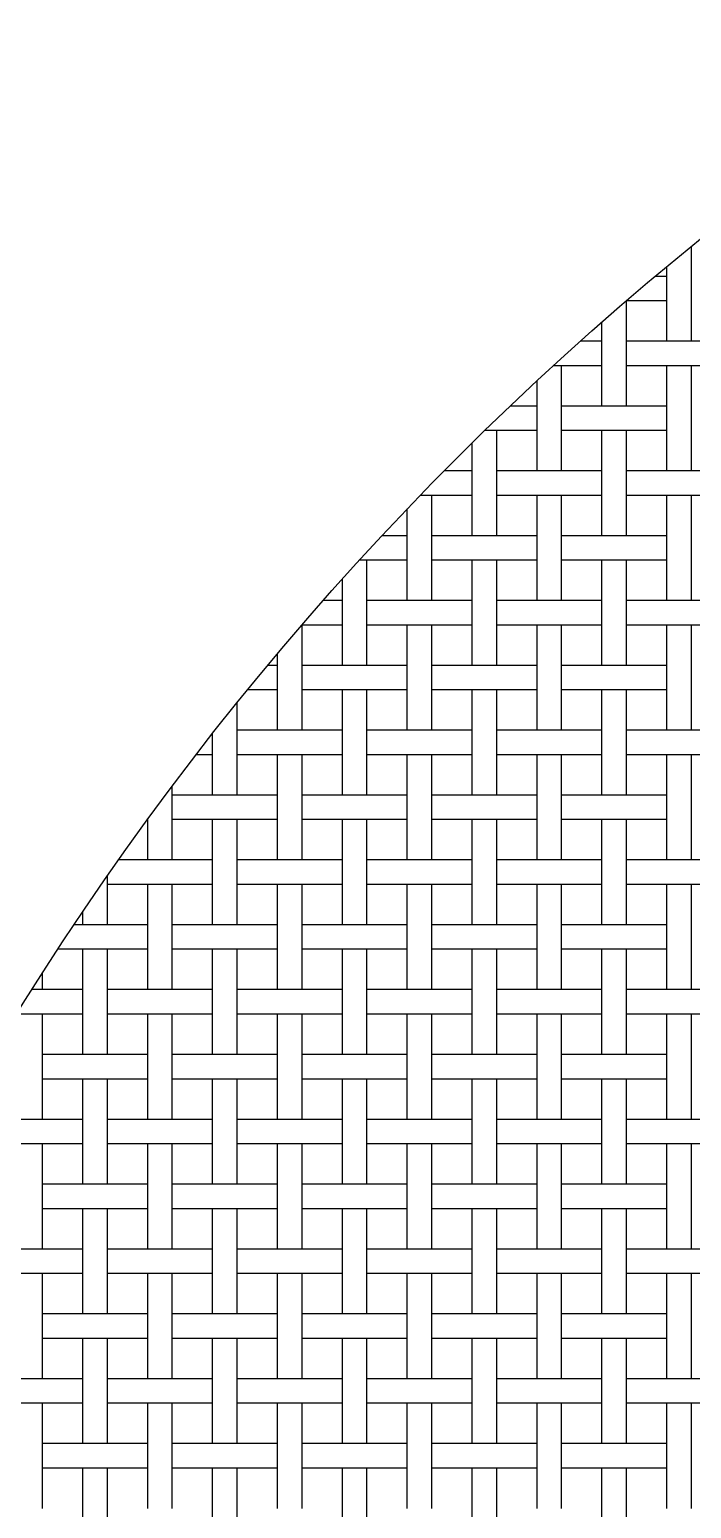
# Model space of a CAD drawing. Extents: x 0.5 to 85.8, y 0 to 73.
# Drawn here: x 21.22 to 24.46, y 51.48 to 58.72 of the extents above; entities that cross this region are included whole.
import ezdxf

# ---------------------------------------------------------------- set-up
doc = ezdxf.new("R2010")
doc.units = 0
doc.layers.get('0').update_dxf_attribs({"linetype": 'CONTINUOUS'})

msp = doc.modelspace()

# ---------------------------------------------------------------- linework, layer by layer
at = {"color": 7, "linetype": 'CONTINUOUS'}
for p, q in [((24.4597, 57.1978), (24.4597, 57.6621)), ((24.3397, 57.5153), (24.2821, 57.5153)), ((24.3397, 57.1978), (24.3397, 57.5634)), ((24.3397, 57.3953), (24.1409, 57.3953)), ((24.1422, 56.8803), (24.1422, 57.3953)), ((24.0222, 56.8803), (24.0222, 57.2921)), ((24.0222, 57.1978), (23.916, 57.1978)), ((24.6572, 57.1978), (24.1422, 57.1978)), ((24.0222, 57.0778), (23.7836, 57.0778)), ((23.8247, 56.5628), (23.8247, 57.0778)), ((24.6572, 57.0778), (24.1422, 57.0778)), ((24.3397, 56.5628), (24.3397, 57.0778)), ((24.4597, 56.5628), (24.4597, 57.0778)), ((23.7047, 56.5628), (23.7047, 57.0049)), ((23.7047, 56.8803), (23.5725, 56.8803)), ((24.3397, 56.8803), (23.8247, 56.8803)), ((23.3872, 56.2453), (23.3872, 56.7006)), ((23.7047, 56.7603), (23.4481, 56.7603)), ((23.5072, 56.2453), (23.5072, 56.7603)), ((24.3397, 56.7603), (23.8247, 56.7603)), ((24.0222, 56.2453), (24.0222, 56.7603)), ((24.1422, 56.2453), (24.1422, 56.7603)), ((23.3872, 56.5628), (23.2495, 56.5628)), ((24.0222, 56.5628), (23.5072, 56.5628)), ((24.6572, 56.5628), (24.1422, 56.5628)), ((23.3872, 56.4428), (23.1323, 56.4428)), ((23.1897, 55.9278), (23.1897, 56.4428)), ((24.0222, 56.4428), (23.5072, 56.4428)), ((23.7047, 55.9278), (23.7047, 56.4428)), ((23.8247, 55.9278), (23.8247, 56.4428)), ((24.6572, 56.4428), (24.1422, 56.4428)), ((24.3397, 55.9278), (24.3397, 56.4428)), ((24.4597, 55.9278), (24.4597, 56.4428)), ((23.0697, 55.9278), (23.0697, 56.3776)), ((23.0697, 56.2453), (22.9451, 56.2453)), ((23.7047, 56.2453), (23.1897, 56.2453)), ((24.3397, 56.2453), (23.8247, 56.2453)), ((23.0697, 56.1253), (22.8346, 56.1253)), ((22.8722, 55.6103), (22.8722, 56.1253)), ((23.7047, 56.1253), (23.1897, 56.1253)), ((23.3872, 55.6103), (23.3872, 56.1253)), ((23.5072, 55.6103), (23.5072, 56.1253)), ((24.3397, 56.1253), (23.8247, 56.1253)), ((24.0222, 55.6103), (24.0222, 56.1253)), ((24.1422, 55.6103), (24.1422, 56.1253)), ((22.7522, 55.6103), (22.7522, 56.0341)), ((22.7522, 55.9278), (22.6579, 55.9278)), ((23.3872, 55.9278), (22.8722, 55.9278)), ((24.0222, 55.9278), (23.5072, 55.9278)), ((24.6572, 55.9278), (24.1422, 55.9278)), ((22.7522, 55.8078), (22.5536, 55.8078)), ((22.5547, 55.2928), (22.5547, 55.8078)), ((23.3872, 55.8078), (22.8722, 55.8078)), ((23.0697, 55.2928), (23.0697, 55.8078)), ((23.1897, 55.2928), (23.1897, 55.8078)), ((24.0222, 55.8078), (23.5072, 55.8078)), ((23.7047, 55.2928), (23.7047, 55.8078)), ((23.8247, 55.2928), (23.8247, 55.8078)), ((24.6572, 55.8078), (24.1422, 55.8078)), ((24.3397, 55.2928), (24.3397, 55.8078)), ((24.4597, 55.2928), (24.4597, 55.8078)), ((22.4347, 55.6103), (22.3866, 55.6103)), ((22.4347, 55.2928), (22.4347, 55.6679)), ((23.0697, 55.6103), (22.5547, 55.6103)), ((23.7047, 55.6103), (23.1897, 55.6103)), ((24.3397, 55.6103), (23.8247, 55.6103)), ((22.4347, 55.4903), (22.288, 55.4903)), ((23.0697, 55.4903), (22.5547, 55.4903)), ((22.7522, 54.9753), (22.7522, 55.4903)), ((22.8722, 54.9753), (22.8722, 55.4903)), ((23.7047, 55.4903), (23.1897, 55.4903)), ((23.3872, 54.9753), (23.3872, 55.4903)), ((23.5072, 54.9753), (23.5072, 55.4903)), ((24.3397, 55.4903), (23.8247, 55.4903)), ((24.0222, 54.9753), (24.0222, 55.4903)), ((24.1422, 54.9753), (24.1422, 55.4903)), ((22.2372, 54.9753), (22.2372, 55.4276)), ((22.1172, 54.9753), (22.1172, 55.2764)), ((22.7522, 55.2928), (22.2372, 55.2928)), ((23.3872, 55.2928), (22.8722, 55.2928)), ((24.0222, 55.2928), (23.5072, 55.2928)), ((24.6572, 55.2928), (24.1422, 55.2928)), ((22.1172, 55.1728), (22.0368, 55.1728)), ((22.7522, 55.1728), (22.2372, 55.1728)), ((22.4347, 54.6578), (22.4347, 55.1728)), ((22.5547, 54.6578), (22.5547, 55.1728)), ((23.3872, 55.1728), (22.8722, 55.1728)), ((23.0697, 54.6578), (23.0697, 55.1728)), ((23.1897, 54.6578), (23.1897, 55.1728)), ((24.0222, 55.1728), (23.5072, 55.1728)), ((23.7047, 54.6578), (23.7047, 55.1728)), ((23.8247, 54.6578), (23.8247, 55.1728)), ((24.6572, 55.1728), (24.1422, 55.1728)), ((24.3397, 54.6578), (24.3397, 55.1728)), ((24.4597, 54.6578), (24.4597, 55.1728)), ((21.9197, 54.6578), (21.9197, 55.0187)), ((22.4347, 54.9753), (21.9197, 54.9753)), ((23.0697, 54.9753), (22.5547, 54.9753)), ((23.7047, 54.9753), (23.1897, 54.9753)), ((24.3397, 54.9753), (23.8247, 54.9753)), ((21.7997, 54.8553), (21.7991, 54.8553)), ((21.7997, 54.6578), (21.7997, 54.8562)), ((22.4347, 54.8553), (21.9197, 54.8553)), ((22.1172, 54.3403), (22.1172, 54.8553)), ((22.2372, 54.3403), (22.2372, 54.8553)), ((23.0697, 54.8553), (22.5547, 54.8553)), ((22.7522, 54.3403), (22.7522, 54.8553)), ((22.8722, 54.3403), (22.8722, 54.8553)), ((23.7047, 54.8553), (23.1897, 54.8553)), ((23.3872, 54.3403), (23.3872, 54.8553)), ((23.5072, 54.3403), (23.5072, 54.8553)), ((24.3397, 54.8553), (23.8247, 54.8553)), ((24.0222, 54.3403), (24.0222, 54.8553)), ((24.1422, 54.3403), (24.1422, 54.8553)), ((22.1172, 54.6578), (21.6577, 54.6578)), ((22.7522, 54.6578), (22.2372, 54.6578)), ((23.3872, 54.6578), (22.8722, 54.6578)), ((24.0222, 54.6578), (23.5072, 54.6578)), ((24.6572, 54.6578), (24.1422, 54.6578)), ((21.6022, 54.3403), (21.6022, 54.5785)), ((22.1172, 54.5378), (21.6022, 54.5378)), ((21.7997, 54.0228), (21.7997, 54.5378)), ((21.9197, 54.0228), (21.9197, 54.5378)), ((22.7522, 54.5378), (22.2372, 54.5378)), ((22.4347, 54.0228), (22.4347, 54.5378)), ((22.5547, 54.0228), (22.5547, 54.5378)), ((23.3872, 54.5378), (22.8722, 54.5378)), ((23.0697, 54.0228), (23.0697, 54.5378)), ((23.1897, 54.0228), (23.1897, 54.5378)), ((24.0222, 54.5378), (23.5072, 54.5378)), ((23.7047, 54.0228), (23.7047, 54.5378)), ((23.8247, 54.0228), (23.8247, 54.5378)), ((24.6572, 54.5378), (24.1422, 54.5378)), ((24.3397, 54.0228), (24.3397, 54.5378)), ((24.4597, 54.0228), (24.4597, 54.5378)), ((21.4822, 54.3403), (21.4822, 54.4029)), ((21.7997, 54.3403), (21.4403, 54.3403)), ((22.4347, 54.3403), (21.9197, 54.3403)), ((23.0697, 54.3403), (22.5547, 54.3403)), ((23.7047, 54.3403), (23.1897, 54.3403)), ((24.3397, 54.3403), (23.8247, 54.3403)), ((21.7997, 54.2203), (21.3612, 54.2203)), ((21.4822, 53.7053), (21.4822, 54.2203)), ((21.6022, 53.7053), (21.6022, 54.2203)), ((22.4347, 54.2203), (21.9197, 54.2203)), ((22.1172, 53.7053), (22.1172, 54.2203)), ((22.2372, 53.7053), (22.2372, 54.2203)), ((23.0697, 54.2203), (22.5547, 54.2203)), ((22.7522, 53.7053), (22.7522, 54.2203)), ((22.8722, 53.7053), (22.8722, 54.2203)), ((23.7047, 54.2203), (23.1897, 54.2203)), ((23.3872, 53.7053), (23.3872, 54.2203)), ((23.5072, 53.7053), (23.5072, 54.2203)), ((24.3397, 54.2203), (23.8247, 54.2203)), ((24.0222, 53.7053), (24.0222, 54.2203)), ((24.1422, 53.7053), (24.1422, 54.2203)), ((21.2847, 54.0228), (21.2847, 54.1019)), ((21.4822, 54.0228), (21.2346, 54.0228)), ((22.1172, 54.0228), (21.6022, 54.0228)), ((22.7522, 54.0228), (22.2372, 54.0228)), ((23.3872, 54.0228), (22.8722, 54.0228)), ((24.0222, 54.0228), (23.5072, 54.0228)), ((24.6572, 54.0228), (24.1422, 54.0228)), ((21.4822, 53.9028), (21.1597, 53.9028)), ((21.2847, 53.3878), (21.2847, 53.9028)), ((22.1172, 53.9028), (21.6022, 53.9028)), ((21.7997, 53.3878), (21.7997, 53.9028)), ((21.9197, 53.3878), (21.9197, 53.9028)), ((22.7522, 53.9028), (22.2372, 53.9028)), ((22.4347, 53.3878), (22.4347, 53.9028)), ((22.5547, 53.3878), (22.5547, 53.9028)), ((23.3872, 53.9028), (22.8722, 53.9028)), ((23.0697, 53.3878), (23.0697, 53.9028)), ((23.1897, 53.3878), (23.1897, 53.9028)), ((24.0222, 53.9028), (23.5072, 53.9028)), ((23.7047, 53.3878), (23.7047, 53.9028)), ((23.8247, 53.3878), (23.8247, 53.9028)), ((24.6572, 53.9028), (24.1422, 53.9028)), ((24.3397, 53.3878), (24.3397, 53.9028)), ((24.4597, 53.3878), (24.4597, 53.9028)), ((21.7997, 53.7053), (21.2847, 53.7053)), ((22.4347, 53.7053), (21.9197, 53.7053)), ((23.0697, 53.7053), (22.5547, 53.7053)), ((23.7047, 53.7053), (23.1897, 53.7053)), ((24.3397, 53.7053), (23.8247, 53.7053)), ((21.7997, 53.5853), (21.2847, 53.5853)), ((21.4822, 53.0703), (21.4822, 53.5853)), ((21.6022, 53.0703), (21.6022, 53.5853)), ((22.4347, 53.5853), (21.9197, 53.5853)), ((22.1172, 53.0703), (22.1172, 53.5853)), ((22.2372, 53.0703), (22.2372, 53.5853)), ((23.0697, 53.5853), (22.5547, 53.5853)), ((22.7522, 53.0703), (22.7522, 53.5853)), ((22.8722, 53.0703), (22.8722, 53.5853)), ((23.7047, 53.5853), (23.1897, 53.5853)), ((23.3872, 53.0703), (23.3872, 53.5853)), ((23.5072, 53.0703), (23.5072, 53.5853)), ((24.3397, 53.5853), (23.8247, 53.5853)), ((24.0222, 53.0703), (24.0222, 53.5853)), ((24.1422, 53.0703), (24.1422, 53.5853)), ((21.4822, 53.3878), (20.9672, 53.3878)), ((22.1172, 53.3878), (21.6022, 53.3878)), ((22.7522, 53.3878), (22.2372, 53.3878)), ((23.3872, 53.3878), (22.8722, 53.3878)), ((24.0222, 53.3878), (23.5072, 53.3878)), ((24.6572, 53.3878), (24.1422, 53.3878)), ((21.4822, 53.2678), (20.9672, 53.2678)), ((21.2847, 52.7528), (21.2847, 53.2678)), ((22.1172, 53.2678), (21.6022, 53.2678)), ((21.7997, 52.7528), (21.7997, 53.2678)), ((21.9197, 52.7528), (21.9197, 53.2678)), ((22.7522, 53.2678), (22.2372, 53.2678)), ((22.4347, 52.7528), (22.4347, 53.2678)), ((22.5547, 52.7528), (22.5547, 53.2678)), ((23.3872, 53.2678), (22.8722, 53.2678)), ((23.0697, 52.7528), (23.0697, 53.2678)), ((23.1897, 52.7528), (23.1897, 53.2678)), ((24.0222, 53.2678), (23.5072, 53.2678)), ((23.7047, 52.7528), (23.7047, 53.2678)), ((23.8247, 52.7528), (23.8247, 53.2678)), ((24.6572, 53.2678), (24.1422, 53.2678)), ((24.3397, 52.7528), (24.3397, 53.2678)), ((24.4597, 52.7528), (24.4597, 53.2678)), ((21.7997, 53.0703), (21.2847, 53.0703)), ((22.4347, 53.0703), (21.9197, 53.0703)), ((23.0697, 53.0703), (22.5547, 53.0703)), ((23.7047, 53.0703), (23.1897, 53.0703)), ((24.3397, 53.0703), (23.8247, 53.0703)), ((21.7997, 52.9503), (21.2847, 52.9503)), ((21.4822, 52.4353), (21.4822, 52.9503)), ((21.6022, 52.4353), (21.6022, 52.9503)), ((22.4347, 52.9503), (21.9197, 52.9503)), ((22.1172, 52.4353), (22.1172, 52.9503)), ((22.2372, 52.4353), (22.2372, 52.9503)), ((23.0697, 52.9503), (22.5547, 52.9503)), ((22.7522, 52.4353), (22.7522, 52.9503)), ((22.8722, 52.4353), (22.8722, 52.9503)), ((23.7047, 52.9503), (23.1897, 52.9503)), ((23.3872, 52.4353), (23.3872, 52.9503)), ((23.5072, 52.4353), (23.5072, 52.9503)), ((24.3397, 52.9503), (23.8247, 52.9503)), ((24.0222, 52.4353), (24.0222, 52.9503)), ((24.1422, 52.4353), (24.1422, 52.9503)), ((21.4822, 52.7528), (20.9672, 52.7528)), ((22.1172, 52.7528), (21.6022, 52.7528)), ((22.7522, 52.7528), (22.2372, 52.7528)), ((23.3872, 52.7528), (22.8722, 52.7528)), ((24.0222, 52.7528), (23.5072, 52.7528)), ((24.6572, 52.7528), (24.1422, 52.7528)), ((21.4822, 52.6328), (20.9672, 52.6328)), ((21.2847, 52.1178), (21.2847, 52.6328)), ((22.1172, 52.6328), (21.6022, 52.6328)), ((21.7997, 52.1178), (21.7997, 52.6328)), ((21.9197, 52.1178), (21.9197, 52.6328)), ((22.7522, 52.6328), (22.2372, 52.6328)), ((22.4347, 52.1178), (22.4347, 52.6328)), ((22.5547, 52.1178), (22.5547, 52.6328)), ((23.3872, 52.6328), (22.8722, 52.6328)), ((23.0697, 52.1178), (23.0697, 52.6328)), ((23.1897, 52.1178), (23.1897, 52.6328)), ((24.0222, 52.6328), (23.5072, 52.6328)), ((23.7047, 52.1178), (23.7047, 52.6328)), ((23.8247, 52.1178), (23.8247, 52.6328)), ((24.6572, 52.6328), (24.1422, 52.6328)), ((24.3397, 52.1178), (24.3397, 52.6328)), ((24.4597, 52.1178), (24.4597, 52.6328)), ((21.7997, 52.4353), (21.2847, 52.4353)), ((22.4347, 52.4353), (21.9197, 52.4353)), ((23.0697, 52.4353), (22.5547, 52.4353)), ((23.7047, 52.4353), (23.1897, 52.4353)), ((24.3397, 52.4353), (23.8247, 52.4353)), ((21.7997, 52.3153), (21.2847, 52.3153)), ((21.4822, 51.8003), (21.4822, 52.3153)), ((21.6022, 51.8003), (21.6022, 52.3153)), ((22.4347, 52.3153), (21.9197, 52.3153)), ((22.1172, 51.8003), (22.1172, 52.3153)), ((22.2372, 51.8003), (22.2372, 52.3153)), ((23.0697, 52.3153), (22.5547, 52.3153)), ((22.7522, 51.8003), (22.7522, 52.3153)), ((22.8722, 51.8003), (22.8722, 52.3153)), ((23.7047, 52.3153), (23.1897, 52.3153)), ((23.3872, 51.8003), (23.3872, 52.3153)), ((23.5072, 51.8003), (23.5072, 52.3153)), ((24.3397, 52.3153), (23.8247, 52.3153)), ((24.0222, 51.8003), (24.0222, 52.3153)), ((24.1422, 51.8003), (24.1422, 52.3153)), ((21.4822, 52.1178), (20.9672, 52.1178)), ((22.1172, 52.1178), (21.6022, 52.1178)), ((22.7522, 52.1178), (22.2372, 52.1178)), ((23.3872, 52.1178), (22.8722, 52.1178)), ((24.0222, 52.1178), (23.5072, 52.1178)), ((24.6572, 52.1178), (24.1422, 52.1178)), ((21.4822, 51.9978), (20.9672, 51.9978)), ((21.2847, 51.4828), (21.2847, 51.9978)), ((22.1172, 51.9978), (21.6022, 51.9978)), ((21.7997, 51.4828), (21.7997, 51.9978)), ((21.9197, 51.4828), (21.9197, 51.9978)), ((22.7522, 51.9978), (22.2372, 51.9978)), ((22.4347, 51.4828), (22.4347, 51.9978)), ((22.5547, 51.4828), (22.5547, 51.9978)), ((23.3872, 51.9978), (22.8722, 51.9978)), ((23.0697, 51.4828), (23.0697, 51.9978)), ((23.1897, 51.4828), (23.1897, 51.9978)), ((24.0222, 51.9978), (23.5072, 51.9978)), ((23.7047, 51.4828), (23.7047, 51.9978)), ((23.8247, 51.4828), (23.8247, 51.9978)), ((24.6572, 51.9978), (24.1422, 51.9978)), ((24.3397, 51.4828), (24.3397, 51.9978)), ((24.4597, 51.4828), (24.4597, 51.9978)), ((21.7997, 51.8003), (21.2847, 51.8003)), ((22.4347, 51.8003), (21.9197, 51.8003)), ((23.0697, 51.8003), (22.5547, 51.8003)), ((23.7047, 51.8003), (23.1897, 51.8003)), ((24.3397, 51.8003), (23.8247, 51.8003)), ((21.7997, 51.6803), (21.2847, 51.6803)), ((21.4822, 51.1653), (21.4822, 51.6803)), ((21.6022, 51.1653), (21.6022, 51.6803)), ((22.4347, 51.6803), (21.9197, 51.6803)), ((22.1172, 51.1653), (22.1172, 51.6803)), ((22.2372, 51.1653), (22.2372, 51.6803)), ((23.0697, 51.6803), (22.5547, 51.6803)), ((22.7522, 51.1653), (22.7522, 51.6803)), ((22.8722, 51.1653), (22.8722, 51.6803)), ((23.7047, 51.6803), (23.1897, 51.6803)), ((23.3872, 51.1653), (23.3872, 51.6803)), ((23.5072, 51.1653), (23.5072, 51.6803)), ((24.3397, 51.6803), (23.8247, 51.6803)), ((24.0222, 51.1653), (24.0222, 51.6803)), ((24.1422, 51.1653), (24.1422, 51.6803))]:
    msp.add_line(p, q, dxfattribs=at)
for radius in [25, 15]:
    msp.add_circle((33.9247, 46.0253), radius, dxfattribs=at)

doc.saveas('drawing.dxf')
